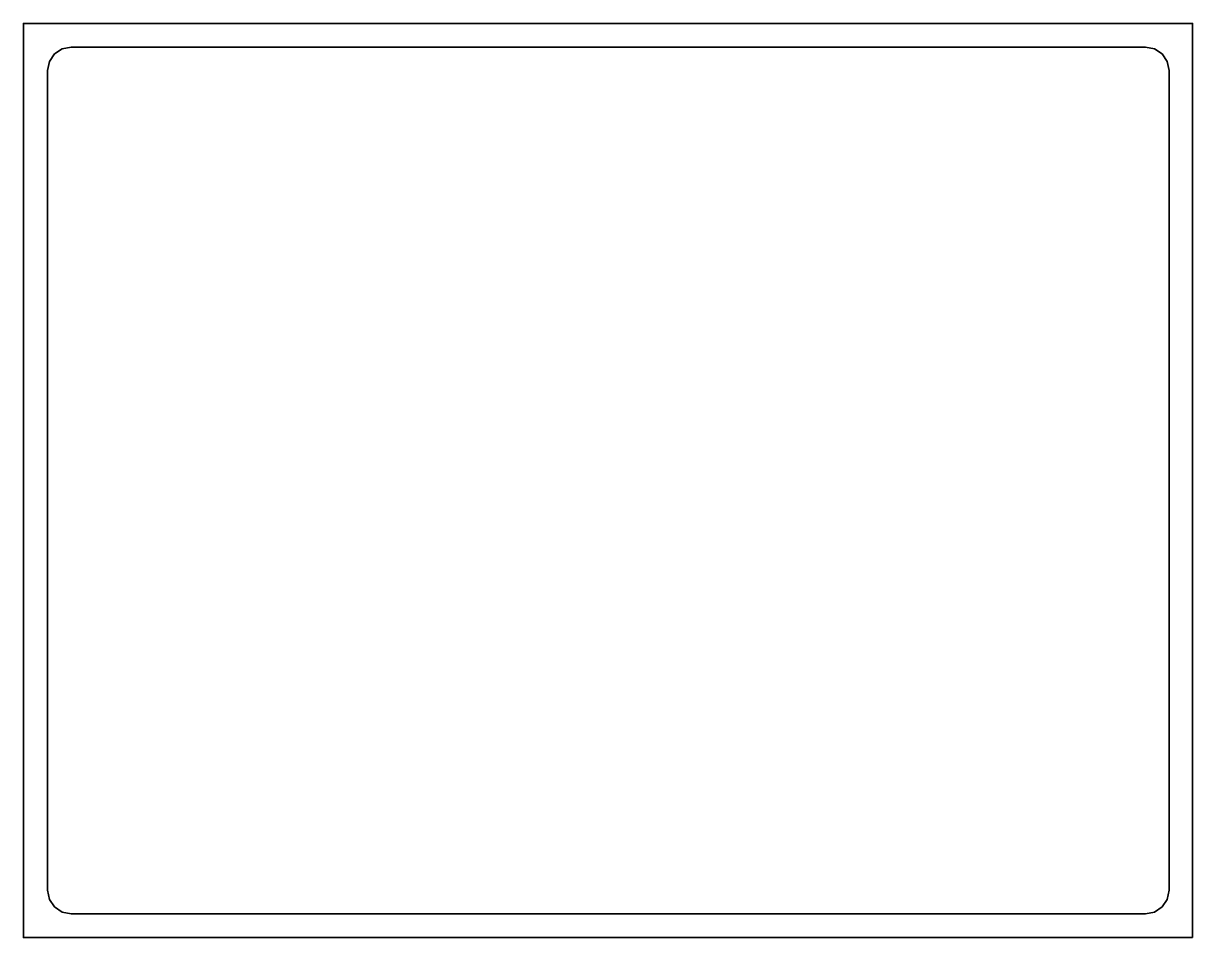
# Model space of a CAD drawing. Header units: millimetres. Extents: x -143 to 353, y -45 to 342.
import ezdxf

# ---------------------------------------------------------------- set-up
doc = ezdxf.new("R2010")
doc.units = ezdxf.units.MM
doc.header["$MEASUREMENT"] = 0
doc.layers.get('0').update_dxf_attribs({"lineweight": 0})
doc.layers.add('Safety', color=7, linetype='Continuous', lineweight=0)

msp = doc.modelspace()

# ---------------------------------------------------------------- linework, layer by layer
at = {"color": 250, "lineweight": 35, "true_color": 0x231f20}
msp.add_lwpolyline([(-122.37, -34.98), (-8.62, -34.98), (105.13, -34.98), (218.88, -34.98), (332.63, -34.98), (336.52, -34.19), (339.7, -32.05), (341.84, -28.87), (342.63, -24.98), (342.63, 61.77), (342.63, 148.52), (342.63, 235.27), (342.63, 322.02), (341.84, 325.91), (339.7, 329.09), (336.52, 331.23), (332.63, 332.02), (218.88, 332.02), (105.13, 332.02), (-8.62, 332.02), (-122.37, 332.02), (-126.26, 331.23), (-129.44, 329.09), (-131.59, 325.91), (-132.37, 322.02), (-132.37, 235.27), (-132.37, 148.52), (-132.37, 61.77), (-132.37, -24.98), (-131.59, -28.87), (-129.44, -32.05), (-126.26, -34.19)], close=True, dxfattribs=at)
at = {"layer": 'Safety', "color": 250, "lineweight": 35, "true_color": 0x231f20}
msp.add_lwpolyline([(352.63, -45.02), (-142.63, -45.02), (-142.63, 342.02), (352.63, 342.02)], close=True, dxfattribs=at)

doc.saveas('drawing.dxf')
